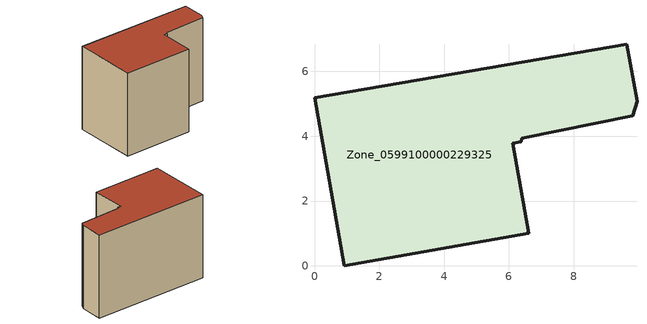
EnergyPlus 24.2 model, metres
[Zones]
Zone_0599100000229325
 floor ground (C_G): 6.12,3.78 6.61,1 0.91,0 0,5.18 9.64,6.84 9.96,5.07 9.83,4.64 6.4,3.93 6.38,3.83 z0
 wall outside (C_F): 0,5.18 0.91,0 6.61,1 6.12,3.78 6.38,3.83 6.4,3.93 9.83,4.64 9.96,5.07 9.64,6.84 0,5.18 z0:6.94
 roof outside (C_R): 6.4,3.93 9.83,4.64 9.96,5.07 9.64,6.84 0,5.18 0.91,0 6.61,1 6.12,3.78 6.38,3.83 z6.94
[BUILDING]
Pand.0599100000229325: North Axis=0; Terrain=City; Loads Convergence Tolerance Value=0.04; Temperature Convergence Tolerance Value=0.4; Solar Distribution=FullExterior; Maximum Number of Warmup Days=25; Minimum Number of Warmup Days=1
[Site:Location]
Rotterdam.The.Hague.AP_ZH_NLD Design_Conditions: Latitude=51.96; Longitude=4.45; Time Zone=1; Elevation=-4.5
[SITE:GROUNDTEMPERATURE:BUILDINGSURFACE]
18, 18, 18, 18, 18, 18, 18, 18, 18, 18, 18, 18
[MATERIAL] Thermal Absorptance=0.9; Solar Absorptance=0.7; Visible Absorptance=0.7
Name | Roughness | Thickness | Conductivity | Density | Specific Heat
G.TC.1946 | MediumSmooth | 0.15 | 1 | 540 | 1210
F.TC.1946 | Rough | 0.3 | 0.857143 | 1920 | 840
R.TC.1946 | MediumRough | 0.2 | 0.909091 | 1500 | 1000
[CONSTRUCTION]
C_G: G.TC.1946
C_F: F.TC.1946
C_R: R.TC.1946
[ZONE]
Zone_0599100000229325: Type=1; Multiplier=1; Ceiling Height=Autocalculate; Volume=Autocalculate; Floor Area=autocalculate; Part of Total Floor Area=Yes
[ZONEINFILTRATION:DESIGNFLOWRATE]
Infil_Zone_0599100000229325: Zone or ZoneList or Space or SpaceList=Zone_0599100000229325; Schedule=AlwaysOn; Design Flow Rate Calculation Method=Flow/Area; Flow Rate per Floor Area=0.003; Constant Term Coefficient=1; Temperature Term Coefficient=0; Velocity Term Coefficient=0; Velocity Squared Term Coefficient=0
[HVACTEMPLATE:ZONE:IDEALLOADSAIRSYSTEM]
Zone_0599100000229325: Maximum Heating Supply Air Temperature=50; Minimum Cooling Supply Air Temperature=13; Maximum Heating Supply Air Humidity Ratio=0.0156; Minimum Cooling Supply Air Humidity Ratio=0.0077; Heating Limit=NoLimit; Cooling Limit=NoLimit; Dehumidification Control Type=ConstantSensibleHeatRatio; Cooling Sensible Heat Ratio=0.7; Dehumidification Setpoint=60; Humidification Control Type=None; Humidification Setpoint=30; Outdoor Air Method=None; Outdoor Air Flow Rate per Person=0.00944; Outdoor Air Flow Rate per Zone Floor Area=0; Outdoor Air Flow Rate per Zone=0; Demand Controlled Ventilation Type=None; Outdoor Air Economizer Type=NoEconomizer; Heat Recovery Type=None; Sensible Heat Recovery Effectiveness=0.7; Latent Heat Recovery Effectiveness=0.65
[ZONECONTROL:THERMOSTAT]
ThermostatControl_Zone_0599100000229325: Zone or ZoneList=Zone_0599100000229325; Control Type Schedule=DualSetpointControlType; Control 1=Thermostat_Zone_0599100000229325; Temperature Difference Between Cutout And Setpoint=0
[THERMOSTATSETPOINT:DUALSETPOINT]
Thermostat_Zone_0599100000229325: Heating Setpoint Temperature Schedule=HeatingSetpoint_Zone_0599100000229325; Cooling Setpoint Temperature Schedule=CoolingSetpoint_Zone_0599100000229325
[SCHEDULE:COMPACT]
HeatingSetpoint_Zone_0599100000229325: Through: 12/31, For: AllDays, Until: 24:00, 21
CoolingSetpoint_Zone_0599100000229325: Through: 12/31, For: AllDays, Until: 24:00, 24
DualSetpointControlType: Through: 12/31, For: AllDays, Until: 24:00, 4
AlwaysOn: Through: 12/31, For: AllDays, Until: 24:00, 1
